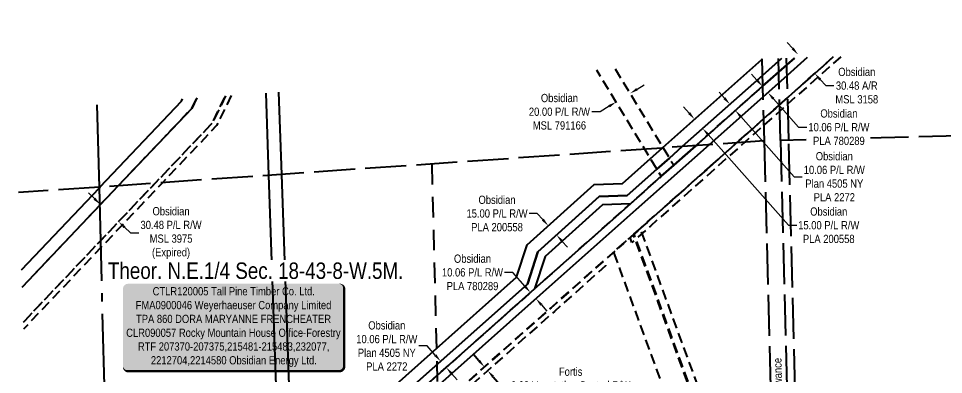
# Model space of a CAD drawing. Extents: x 623641 to 629563, y 5840932 to 5844881.
# Drawn here: x 624877 to 626005, y 5841696 to 5842130 of the extents above; entities that cross this region are included whole.
import ezdxf
from ezdxf.enums import TextEntityAlignment as Align

# ---------------------------------------------------------------- set-up
doc = ezdxf.new("R2010")
doc.units = 0
doc.header["$LTSCALE"] = 5
doc.header["$PDSIZE"] = 0.5
for name, pattern in [('foc-ACCESSROAD', [3.75, 2.5, -1.25]), ('foc-FLOWLINE', [3.75, 2.5, -1.25]), ('foc-LSD', [8, 5, -3]), ('foc-QUARTERLINE', [33, 25, -3, 2, -3]), ('foc-UNSURVEYED', [12.5, 10, -2.5])]:
    doc.linetypes.add(name, pattern=pattern)
doc.layers.get('Defpoints').update_dxf_attribs({"color": 9})
for name, color, linetype in [('C-AR', 13, 'foc-ACCESSROAD'), ('C-RW', 13, 'Continuous'), ('C-SYMBOL', 7, 'Continuous'), ('C-WS', 13, 'foc-ACCESSROAD'), ('F-EZE', 190, 'foc-FLOWLINE'), ('L-QSEC', 8, 'foc-QUARTERLINE'), ('L-ROAD-T', 7, 'Continuous'), ('L-SECLBL', 7, 'Continuous'), ('L-SECTION-LSD', 7, 'foc-LSD'), ('L-USEC', 7, 'foc-UNSURVEYED')]:
    doc.layers.add(name, color=color, linetype=linetype)
doc.layers.add('C-RW-T', color=13, linetype='Continuous', lineweight=9)
doc.styles.add('175L', font='ARIALN.TTF', dxfattribs={"height": 20})
doc.styles.add('80', font='ARIALN.TTF', dxfattribs={"height": 10})
doc.styles.add('80CG', font='ARIALN.TTF', dxfattribs={"height": 10})
doc.styles.add('80L', font='ARIALN.TTF', dxfattribs={"height": 10})
doc.dimstyles.new('Compass 5 000', dxfattribs={"dimscale": 5, "dimtxt": 9, "dimasz": 2, "dimexe": 0.2, "dimexo": 0.0625, "dimgap": 0.5, "dimtad": 0, "dimtih": 1, "dimtoh": 1, "dimzin": 0, "dimdsep": 46, "dimtxsty": '80CG', "dimcen": 0.1, "dimse1": 1, "dimse2": 1, "dimclrd": 256, "dimclrt": 256, "dimaunit": 1, "dimadec": 4, "dimazin": 0, "dimtfac": 0.06, "dimtofl": 0, "dimtmove": 0, "dimatfit": 1, "dimfxl": 0.2, "dimtolj": 1, "dimtzin": 0, "dimlwd": -1, "dimarcsym": 0})

# ---------------------------------------------------------------- blocks, each defined once
blk = doc.blocks.new('*D637')
at = {"layer": 'Defpoints', "color": 0, "transparency": 16777216}
for p in [(625495.4, 5841750.4), (625499.4, 5841746), (625448.7, 5841701)]:
    blk.add_point(p, dxfattribs=at)
at = {"layer": 'F-EZE', "transparency": 16777216}
for p, q in [((625438.1, 5841713), (625431.5, 5841720.5)), ((625455.4, 5841693.6), (625464.7, 5841683)), ((625464.7, 5841683), (625474.7, 5841683))]:
    blk.add_line(p, q, dxfattribs=at)
for points in [[(625439.4, 5841714.1), (625436.9, 5841711.9), (625444.8, 5841705.5)], [(625456.6, 5841694.7), (625454.1, 5841692.5), (625448.7, 5841701)]]:
    blk.add_solid(points, dxfattribs=at)
at = {"layer": 'F-EZE', "transparency": 16777216, "insert": (625549.9, 5841683), "char_height": 10, "attachment_point": 5, "style": '80CG'}
blk.add_mtext('\\A1;Fortis\\P6.00 Vegetation Control R/W\\PEZE 880292', dxfattribs=at)
blk = doc.blocks.new('*D606')
at = {"layer": 'C-RW-T', "transparency": 16777216}
for p, q in [((624969.1, 5841910.4), (624961.8, 5841917.3)), ((625005.9, 5841875.5), (625013.2, 5841868.6)), ((625013.2, 5841868.6), (625023.2, 5841868.6))]:
    blk.add_line(p, q, dxfattribs=at)
for points in [[(624970.2, 5841911.7), (624967.9, 5841909.2), (624976.3, 5841903.6)], [(625007.1, 5841876.7), (625004.8, 5841874.3), (624998.7, 5841882.3)]]:
    blk.add_solid(points, dxfattribs=at)
at = {"layer": 'Defpoints', "color": 0, "transparency": 16777216}
for p in [(624980.8, 5841908.2), (624998.7, 5841882.3), (625003.1, 5841887)]:
    blk.add_point(p, dxfattribs=at)
at = {"layer": 'C-RW-T', "transparency": 16777216, "insert": (625062.6, 5841868.6), "char_height": 10, "attachment_point": 5, "style": '80CG'}
blk.add_mtext('\\A1;Obsidian\\P30.48 P/L R/W\\PMSL 3975\\P(Expired)', dxfattribs=at)
blk = doc.blocks.new('*D607')
at = {"layer": 'C-RW-T', "transparency": 16777216}
for p, q in [((625630.9, 5842043.7), (625639.4, 5842048.9)), ((625596.7, 5842022.9), (625585.8, 5842016.2)), ((625585.8, 5842016.2), (625575.8, 5842016.2))]:
    blk.add_line(p, q, dxfattribs=at)
for points in [[(625630, 5842045.1), (625631.8, 5842042.3), (625622.4, 5842038.5)], [(625595.9, 5842024.3), (625597.6, 5842021.4), (625605.3, 5842028.1)]]:
    blk.add_solid(points, dxfattribs=at)
at = {"layer": 'Defpoints', "color": 0, "transparency": 16777216}
for p in [(625623.9, 5842035.9), (625605.3, 5842028.1), (625606.9, 5842025.5)]:
    blk.add_point(p, dxfattribs=at)
at = {"layer": 'C-RW-T', "transparency": 16777216, "insert": (625536.2, 5842016.2), "char_height": 10, "attachment_point": 5, "style": '80CG'}
blk.add_mtext('\\A1;Obsidian\\P20.00 P/L R/W\\PMSL 791166', dxfattribs=at)
blk = doc.blocks.new('*D612')
at = {"layer": 'C-RW-T', "transparency": 16777216}
for p, q in [((625479.3, 5841820.6), (625469.3, 5841820.6)), ((625494.3, 5841803.6), (625479.3, 5841820.6)), ((625514.2, 5841781.1), (625520.9, 5841773.6))]:
    blk.add_line(p, q, dxfattribs=at)
for points in [[(625495.5, 5841804.7), (625493, 5841802.5), (625500.9, 5841796.1)], [(625515.5, 5841782.2), (625513, 5841780), (625507.6, 5841788.6)]]:
    blk.add_solid(points, dxfattribs=at)
at = {"layer": 'Defpoints', "color": 0, "transparency": 16777216}
for p in [(625500.9, 5841796.1), (625295.5, 5841613.8), (625302.1, 5841606.3)]:
    blk.add_point(p, dxfattribs=at)
at = {"layer": 'C-RW-T', "transparency": 16777216, "insert": (625430.2, 5841820.6), "char_height": 10, "attachment_point": 5, "style": '80CG'}
blk.add_mtext('\\A1;Obsidian\\P10.06 P/L R/W\\PPLA 780289', dxfattribs=at)
blk = doc.blocks.new('*D628')
at = {"layer": 'C-RW-T', "transparency": 16777216}
for p, q in [((625374.8, 5841731.1), (625364.8, 5841731.1)), ((625384.8, 5841719.9), (625374.8, 5841731.1)), ((625404.7, 5841697.4), (625411.3, 5841689.9))]:
    blk.add_line(p, q, dxfattribs=at)
for points in [[(625386, 5841721), (625383.5, 5841718.8), (625391.4, 5841712.4)], [(625405.9, 5841698.5), (625403.5, 5841696.3), (625398.1, 5841704.9)]]:
    blk.add_solid(points, dxfattribs=at)
at = {"layer": 'Defpoints', "color": 0, "transparency": 16777216}
for p in [(625405.7, 5841725.1), (625391.4, 5841712.4), (625412.3, 5841717.5)]:
    blk.add_point(p, dxfattribs=at)
at = {"layer": 'C-RW-T', "transparency": 16777216, "insert": (625325.7, 5841731.1), "char_height": 10, "attachment_point": 5, "style": '80CG'}
blk.add_mtext('\\A1;Obsidian\\P10.06 P/L R/W\\PPlan 4505 NY\\PPLA 2272', dxfattribs=at)
blk = doc.blocks.new('*D629')
at = {"layer": 'C-RW-T', "transparency": 16777216}
for p, q in [((625509.2, 5841892.3), (625499.2, 5841892.3)), ((625515.9, 5841884.9), (625509.2, 5841892.3)), ((625539.3, 5841858.8), (625546, 5841851.4))]:
    blk.add_line(p, q, dxfattribs=at)
for points in [[(625517.2, 5841886), (625514.7, 5841883.7), (625522.6, 5841877.4)], [(625540.5, 5841859.9), (625538.1, 5841857.7), (625532.6, 5841866.3)]]:
    blk.add_solid(points, dxfattribs=at)
at = {"layer": 'Defpoints', "color": 0, "transparency": 16777216}
for p in [(625522.6, 5841877.4), (625523.1, 5841877.9), (625533.1, 5841866.7)]:
    blk.add_point(p, dxfattribs=at)
at = {"layer": 'C-RW-T', "transparency": 16777216, "insert": (625460.1, 5841892.3), "char_height": 10, "attachment_point": 5, "style": '80CG'}
blk.add_mtext('\\A1;Obsidian\\P15.00 P/L R/W\\PPLA 200558', dxfattribs=at)
blk = doc.blocks.new('*U586')
h = blk.add_hatch(color=255)
edge = h.paths.add_edge_path()
edge.add_line((-129, -54), (129, -54))
edge.add_arc((129, -48), 6, 270, 360)
edge.add_line((135, -48), (135, 46.5))
edge.add_arc((129, 46.5), 6, 0, 90)
edge.add_line((129, 52.5), (-129, 52.5))
edge.add_arc((-129, 46.5), 6, 90, 180)
edge.add_line((-135, 46.5), (-135, -48))
edge.add_arc((-129, -48), 6, 180, 270)
at = {"color": 44, "flags": 128}
blk.add_lwpolyline([(-129, -54, 3, 3, 0), (129, -54, 3, 3, 0.414214), (135, -48, 3, 3, 0), (135, 46.5, 3, 0, 0.414214), (129, 52.5, 0, 0, 0), (-129, 52.5, 0, 0, 0.414214), (-135, 46.5, 0, 0, 0), (-135, -48, 0, 3, 0.414214)], format="xyseb", close=True, dxfattribs=at)
at = {"color": 44, "style": '80'}
blk.add_attdef('ENTER_TEXT_001', (-36, -5), '', height=10, dxfattribs=at)
blk = doc.blocks.new('*D667')
at = {"layer": 'C-RW-T', "transparency": 16777216}
for p, q in [((625694.3, 5842014.6), (625687.7, 5842022.1)), ((625717.6, 5841988.4), (625815.5, 5841878)), ((625815.5, 5841878), (625825.5, 5841878))]:
    blk.add_line(p, q, dxfattribs=at)
for points in [[(625695.6, 5842015.7), (625693.1, 5842013.5), (625701, 5842007.1)], [(625718.8, 5841989.5), (625716.3, 5841987.3), (625710.9, 5841995.9)]]:
    blk.add_solid(points, dxfattribs=at)
at = {"layer": 'Defpoints', "color": 0, "transparency": 16777216}
for p in [(625756.6, 5842056.5), (625766.6, 5842045.3), (625710.9, 5841995.9)]:
    blk.add_point(p, dxfattribs=at)
at = {"layer": 'C-RW-T', "transparency": 16777216, "insert": (625864.6, 5841878), "char_height": 10, "attachment_point": 5, "style": '80CG'}
blk.add_mtext('\\A1;Obsidian\\P15.00 P/L R/W\\PPLA 200558', dxfattribs=at)
blk = doc.blocks.new('*D668')
at = {"layer": 'C-RW-T', "transparency": 16777216}
for p, q in [((625737.4, 5842032.8), (625730.8, 5842040.2)), ((625757.4, 5842010.3), (625822.3, 5841937.1)), ((625822.3, 5841937.1), (625832.3, 5841937.1))]:
    blk.add_line(p, q, dxfattribs=at)
at = {"layer": 'C-RW-T', "linetype": 'Continuous', "transparency": 16777216}
for points in [[(625738.7, 5842033.9), (625736.2, 5842031.6), (625744.1, 5842025.3)], [(625758.6, 5842011.4), (625756.1, 5842009.2), (625750.7, 5842017.8)]]:
    blk.add_solid(points, dxfattribs=at)
at = {"layer": 'Defpoints', "color": 0, "linetype": 'Continuous', "transparency": 16777216}
for p in [(625786.9, 5842063.3), (625793.5, 5842055.7), (625750.7, 5842017.8)]:
    blk.add_point(p, dxfattribs=at)
at = {"layer": 'C-RW-T', "linetype": 'Continuous', "transparency": 16777216, "insert": (625871.4, 5841937.1), "char_height": 10, "attachment_point": 5, "style": '80CG'}
blk.add_mtext('\\A1;Obsidian\\P10.06 P/L R/W\\PPlan 4505 NY\\PPLA 2272', dxfattribs=at)
blk = doc.blocks.new('*D669')
at = {"layer": 'C-RW-T', "transparency": 16777216}
for p, q in [((625777.1, 5842054.6), (625770.5, 5842062)), ((625797.1, 5842032.1), (625827.9, 5841997.4)), ((625827.9, 5841997.4), (625837.9, 5841997.4))]:
    blk.add_line(p, q, dxfattribs=at)
at = {"layer": 'C-RW-T', "linetype": 'Continuous', "transparency": 16777216}
for points in [[(625778.4, 5842055.7), (625775.9, 5842053.5), (625783.8, 5842047.1)], [(625798.3, 5842033.2), (625795.8, 5842031), (625790.5, 5842039.5)]]:
    blk.add_solid(points, dxfattribs=at)
at = {"layer": 'Defpoints', "color": 0, "linetype": 'Continuous', "transparency": 16777216}
for p in [(625876.9, 5842129.7), (625883.6, 5842122.2), (625790.5, 5842039.5)]:
    blk.add_point(p, dxfattribs=at)
at = {"layer": 'C-RW-T', "linetype": 'Continuous', "transparency": 16777216, "insert": (625877, 5841997.4), "char_height": 10, "attachment_point": 5, "style": '80CG', "bg_fill": 3, "box_fill_scale": 1.1, "bg_fill_color": 256, "bg_fill_true_color": 13158600, "bg_fill_transparency": 0}
blk.add_mtext('\\A1;Obsidian\\P10.06 P/L R/W\\PPLA 780289', dxfattribs=at)
blk = doc.blocks.new('*D670')
at = {"layer": 'C-RW-T', "transparency": 16777216}
for p, q in [((625820.7, 5842093.2), (625814.1, 5842100.7)), ((625854.2, 5842055.4), (625860.9, 5842048)), ((625860.9, 5842048), (625870.9, 5842048))]:
    blk.add_line(p, q, dxfattribs=at)
at = {"layer": 'C-RW-T', "linetype": 'Continuous', "transparency": 16777216}
for points in [[(625821.9, 5842094.3), (625819.5, 5842092.1), (625827.3, 5842085.7)], [(625855.5, 5842056.5), (625853, 5842054.3), (625847.6, 5842062.9)]]:
    blk.add_solid(points, dxfattribs=at)
at = {"layer": 'Defpoints', "color": 0, "linetype": 'Continuous', "transparency": 16777216}
for p in [(625828.4, 5842086.7), (625847.6, 5842062.9), (625848.6, 5842063.9)]:
    blk.add_point(p, dxfattribs=at)
at = {"layer": 'C-RW-T', "linetype": 'Continuous', "transparency": 16777216, "insert": (625898.8, 5842048), "char_height": 10, "attachment_point": 5, "style": '80CG'}
blk.add_mtext('\\A1;Obsidian\\P30.48 A/R\\PMSL 3158', dxfattribs=at)

msp = doc.modelspace()

# ---------------------------------------------------------------- linework, layer by layer
at = {"layer": 'C-AR', "flags": 128}
msp.add_lwpolyline([(625729.88, 5841497.981), (625602.488, 5841845.468), (625626.976, 5841867.194), (625757.759, 5841510.453), (625844.151, 5841348.444), (625860.476, 5841308.381), (625896.65, 5841178.944), (625919.793, 5841096.131)], dxfattribs=at)
at = {"layer": 'C-RW', "flags": 128}
for points in [[(625838.391, 5842082.082), (625813.833, 5842060.295), (625784.336, 5842034.124), (625718.879, 5841976.047), (625629.524, 5841896.773), (625512.468, 5841792.917), (625334.714, 5841635.211), (625235.9, 5841547.541), (625221.33, 5841534.614), (625220.877, 5841547.667), (625235.447, 5841560.594), (625328.034, 5841642.739), (625505.788, 5841800.445), (625622.845, 5841904.3), (625660.393, 5841937.614), (625675.604, 5841951.109), (625702.426, 5841974.907), (625783.995, 5842047.276), (625813.493, 5842073.447), (625822.758, 5842081.667)], [(625315.141, 5841664.806), (625484.043, 5841814.661), (625496.868, 5841854.304), (625578.641, 5841927.77), (625612.94, 5841929.02), (625647.138, 5841959.36), (625661.468, 5841972.067), (625662.351, 5841972.855), (625783.149, 5842080.002), (625783.861, 5842080.633)], [(625322.862, 5841651.592), (625497.064, 5841806.149), (625509.904, 5841845.84), (625584.625, 5841912.969), (625618.87, 5841914.216), (625655.076, 5841946.339), (625670.287, 5841959.834), (625685.994, 5841973.767), (625783.656, 5842060.414), (625807.14, 5842081.252)], [(625807.14, 5842081.252), (625783.656, 5842060.417), (625685.995, 5841973.767), (625670.287, 5841959.834), (625655.076, 5841946.339), (625618.87, 5841914.217), (625584.625, 5841912.969), (625509.904, 5841845.84), (625497.064, 5841806.149), (625322.862, 5841651.592)], [(625822.758, 5842081.667), (625813.493, 5842073.447), (625783.996, 5842047.275), (625702.426, 5841974.907), (625675.604, 5841951.109), (625660.393, 5841937.614), (625622.845, 5841904.3), (625588.632, 5841903.053), (625518.638, 5841840.169), (625505.788, 5841800.445), (625328.034, 5841642.739)], [(625193.731, 5842039.887), (625197.2, 5841939.909), (625209.729, 5841578.744), (625210.168, 5841566.069), (625211.108, 5841539), (625211.561, 5841525.948), (625212.48, 5841499.446), (625215.7, 5841406.639), (625200.457, 5841406.217), (625197.678, 5841486.314), (625196.759, 5841512.814), (625196.306, 5841525.867), (625195.336, 5841553.83), (625194.896, 5841566.504), (625181.978, 5841938.855), (625178.51, 5842038.833)], [(624880.1, 5841823.608), (624975.232, 5841923.737), (624976.057, 5841924.606), (625075.273, 5842029.035), (625076.61, 5842031.776)], [(625093.876, 5842032.971), (625087.737, 5842020.382), (624998.194, 5841926.137), (624975.776, 5841902.539), (624880.888, 5841802.607)]]:
    msp.add_lwpolyline(points, dxfattribs=at)
at = {"layer": 'C-WS', "flags": 128}
for points in [[(624901.09, 5841263.948), (624990.146, 5841342.959), (625029.632, 5841377.992), (625040.849, 5841387.943), (625065.049, 5841409.415), (625076.308, 5841419.404), (625087.938, 5841429.723), (625091.65, 5841433.016), (625099.206, 5841439.719), (625103.713, 5841443.718), (625116.613, 5841455.163), (625124.14, 5841461.841), (625196.306, 5841525.867), (625211.108, 5841539), (625220.877, 5841547.667), (625328.034, 5841642.739), (625505.788, 5841800.445), (625622.845, 5841904.3), (625660.393, 5841937.614), (625675.604, 5841951.109), (625702.426, 5841974.907), (625783.995, 5842047.275), (625813.493, 5842073.447), (625822.758, 5842081.667)], [(625870.131, 5842082.926), (625814.524, 5842033.59), (625785.026, 5842007.419), (625752.276, 5841978.362), (625643.085, 5841881.487), (625622.373, 5841863.11), (625614.822, 5841856.411), (625614.331, 5841855.976), (625590.31, 5841834.663), (625526.03, 5841777.632), (625222.25, 5841508.114), (625212.48, 5841499.446), (625197.678, 5841486.314), (625145.26, 5841439.808), (625137.733, 5841433.13), (625121.396, 5841418.635), (625098.5, 5841398.321), (625087.24, 5841388.332), (625049.899, 5841355.202), (624991.17, 5841303.097), (624902.57, 5841224.491)], [(625604.18, 5842068.314), (625662.776, 5841972.159), (625670.287, 5841959.834), (625675.604, 5841951.109), (625660.393, 5841937.614), (625655.076, 5841946.339), (625640.286, 5841970.6), (625581.692, 5842066.757)], [(625128.993, 5842035.404), (625113.088, 5842002.786), (625043.227, 5841929.253), (624976.883, 5841859.426), (624882.484, 5841760.068)], [(624880.889, 5841802.583), (624975.776, 5841902.539), (624998.194, 5841926.138), (625087.737, 5842020.382), (625093.876, 5842032.971)]]:
    msp.add_lwpolyline(points, dxfattribs=at)
at = {"layer": 'F-EZE', "flags": 128}
for points in [[(625879.456, 5842083.174), (625814.727, 5842025.745), (625785.229, 5841999.574), (625762.09, 5841979.043), (625647.07, 5841876.996), (625624.593, 5841857.054), (625622.373, 5841863.11), (625643.085, 5841881.487), (625752.276, 5841978.362), (625785.026, 5842007.42), (625814.524, 5842033.591), (625870.13, 5842082.926)], [(624882.484, 5841760.068), (624976.883, 5841859.426), (625043.227, 5841929.253), (625113.088, 5842002.786), (625128.993, 5842035.404)], [(625135.905, 5842035.882), (625118.078, 5841999.322), (625052.092, 5841929.867), (624977.101, 5841850.94), (624882.798, 5841751.683)]]:
    msp.add_lwpolyline(points, dxfattribs=at)
for points in [[(625840.562, 5841359.616), (625831.427, 5841359.371), (625819.716, 5841359.076), (625813.42, 5841390.157), (625808.203, 5841415.978), (625768.457, 5841479.319), (625626.485, 5841866.759), (625626.976, 5841867.194), (625634.527, 5841873.894), (625636.746, 5841867.837), (625760.91, 5841528.998), (625811.933, 5841447.686), (625826.468, 5841424.522), (625832.724, 5841395.727), (625840.562, 5841359.616)], [(625237.089, 5841513.252), (625222.52, 5841500.327), (625222.25, 5841508.114), (625236.819, 5841521.039), (625526.03, 5841777.632), (625590.31, 5841834.663), (625592.53, 5841828.607), (625530.014, 5841773.141), (625237.089, 5841513.252)]]:
    msp.add_lwpolyline(points, close=True, dxfattribs=at)
at = {"layer": 'L-QSEC'}
for p, q in [((624975.211, 5841924.548), (624972.642, 5842024.575)), ((624995.091, 5841150.397), (624975.211, 5841924.548))]:
    msp.add_line(p, q, dxfattribs=at)
at = {"layer": 'L-SECTION-LSD'}
msp.add_line((625380.464, 5841952.615), (625401.186, 5841148.484), dxfattribs=at)
at = {"layer": 'L-USEC'}
for p, q in [((625783.134, 5842080.614), (625785.718, 5841980.682)), ((625805.82, 5841981.215), (625803.236, 5842081.148)), ((625815.872, 5841981.482), (625813.288, 5842081.415)), ((626211.908, 5841992.007), (625805.82, 5841981.215)), ((625785.718, 5841980.682), (624975.211, 5841924.548)), ((625785.718, 5841980.682), (625806.511, 5841176.553)), ((625805.821, 5841981.202), (625826.614, 5841177.072)), ((625836.665, 5841177.354), (625815.872, 5841981.482))]:
    msp.add_line(p, q, dxfattribs=at)
msp.add_lwpolyline([(624975.211, 5841924.548), (624876.571, 5841917.716)], dxfattribs=at)

# ---------------------------------------------------------------- texts
at = {"layer": 'L-ROAD-T', "style": '80L'}
msp.add_text('Theoretic Government Road Allowance', height=9.99645, rotation=91.481228, dxfattribs=at).set_placement((625804.509, 5841616.568), align=Align.MIDDLE_CENTER)

# ---------------------------------------------------------------- dimensions: what is measured, and where the dimension line sits
at = {"layer": 'C-RW-T'}
for base, p1, p2, angle, text, picture, middle in [((625605.266, 5842028.07), (625623.95, 5842035.871), (625606.858, 5842025.457), 211.356178, 'Obsidian\\P20.00 P/L R/W\\PMSL 791166', '*D607', (625536.211, 5842016.178)), ((625710.922, 5841995.884), (625756.613, 5842056.464), (625766.562, 5842045.251), 311.581239, 'Obsidian\\P15.00 P/L R/W\\PPLA 200558', '*D667', (625864.626, 5841877.972))]:
    dim = msp.add_linear_dim(base=base, p1=p1, p2=p2, angle=angle, text=text, dimstyle='Compass 5 000', dxfattribs=at)
    dim.commit()
    dim.dimension.update_dxf_attribs({"geometry": picture, "text_midpoint": middle, "dimtype": 161})
at = {"layer": 'C-RW-T', "color": 5, "linetype": 'Continuous'}
dim = msp.add_linear_dim(base=(625750.726, 5842017.754), p1=(625786.861, 5842063.258), p2=(625793.534, 5842055.738), angle=311.582577, text='Obsidian\\P10.06 P/L R/W\\PPlan 4505 NY\\PPLA 2272', dimstyle='Compass 5 000', dxfattribs=at)
dim.commit()
dim.dimension.update_dxf_attribs({"geometry": '*D668', "text_midpoint": (625871.419, 5841937.052), "dimtype": 161})
at = {"layer": 'C-RW-T', "color": 5}
dim = msp.add_aligned_dim(p1=(625533.11, 5841866.688), p2=(625523.079, 5841877.853), distance=0.653, text='Obsidian\\P15.00 P/L R/W\\PPLA 200558', dimstyle='Compass 5 000', dxfattribs=at)
dim.commit()
dim.dimension.update_dxf_attribs({"geometry": '*D629', "text_midpoint": (625460.142, 5841892.294)})
at = {"layer": 'F-EZE', "color": 3}
dim = msp.add_linear_dim(base=(625448.75, 5841701.041), p1=(625495.392, 5841750.45), p2=(625499.376, 5841745.958), angle=311.580058, text='Fortis\\P6.00 Vegetation Control R/W\\PEZE 880292', dimstyle='Compass 5 000', dxfattribs=at)
dim.commit()
dim.dimension.update_dxf_attribs({"geometry": '*D637', "text_midpoint": (625549.885, 5841683.032), "dimtype": 161})

# ---------------------------------------------------------------- next in the draw order: texts
at = {"layer": 'C-SYMBOL', "color": 3, "insert": (625165.744, 5841832.7), "char_height": 19.99291, "width": 360.25421, "attachment_point": 2, "style": '175L', "bg_fill": 3, "box_fill_scale": 1.15, "bg_fill_color": 256, "bg_fill_true_color": 256, "bg_fill_transparency": 0}
msp.add_mtext('Theor. N.E.1/4 Sec. 18-43-8-W.5M.', dxfattribs=at)

# ---------------------------------------------------------------- next in the draw order: dimensions: what is measured, and where the dimension line sits
at = {"layer": 'C-RW-T', "color": 5, "linetype": 'Continuous'}
dim = msp.add_linear_dim(base=(625790.451, 5842039.549), p1=(625876.927, 5842129.727), p2=(625883.606, 5842122.198), angle=311.57986, text='Obsidian\\P10.06 P/L R/W\\PPLA 780289', dimstyle='Compass 5 000', override={"dimtfill": 1}, dxfattribs=at)
dim.commit()
dim.dimension.update_dxf_attribs({"geometry": '*D669', "text_midpoint": (625876.957, 5841997.372), "dimtype": 161})

# ---------------------------------------------------------------- next in the draw order: block references
at = {"layer": 'L-SECLBL', "color": 3}
ref = msp.add_blockref('*U586', (625138.87, 5841754.261), dxfattribs=dict(at, xscale=0.9992909657269748, yscale=0.9992909657269748, zscale=0.9992909657269748))
ref.add_attrib('ENTER_TEXT_001', 'CTLR120005 Tall Pine Timber Co. Ltd.', (625040.148, 5841792.656), dxfattribs={"layer": '0', "color": 44, "height": 9.99291, "style": '80'})
ref.add_attrib('ENTER_TEXT_002', 'FMA0900046 Weyerhaeuser Company Limited', (625019.501, 5841775.824), dxfattribs={"layer": '0', "color": 44, "height": 9.99291, "style": '80'})
ref.add_attrib('ENTER_TEXT_003', 'TPA 860 DORA MARYANNE FRENCHEATER', (625019.879, 5841758.992), dxfattribs={"layer": '0', "color": 44, "height": 9.99291, "style": '80'})
ref.add_attrib('ENTER_TEXT_004', 'CLR090057 Rocky Mountain House Office-Forestry', (625007.892, 5841742.16), dxfattribs={"layer": '0', "color": 44, "height": 9.99291, "style": '80'})
ref.add_attrib('ENTER_TEXT_005', 'RTF 207370-207375,215481-215483,232077,', (625022.132, 5841725.465), dxfattribs={"layer": '0', "color": 44, "height": 9.99291, "style": '80'})
ref.add_attrib('ENTER_TEXT_006', '2212704,2214580 Obsidian Energy Ltd.', (625037.99, 5841708.632), dxfattribs={"layer": '0', "color": 44, "height": 9.99291, "style": '80'})

# ---------------------------------------------------------------- next in the draw order: dimensions: what is measured, and where the dimension line sits
at = {"layer": 'C-RW-T', "color": 5, "linetype": 'Continuous'}
dim = msp.add_linear_dim(base=(625847.58, 5842062.918), p1=(625828.407, 5842086.679), p2=(625848.648, 5842063.866), angle=311.579856, text='Obsidian\\P30.48 A/R\\PMSL 3158', dimstyle='Compass 5 000', dxfattribs=at)
dim.commit()
dim.dimension.update_dxf_attribs({"geometry": '*D670', "text_midpoint": (625898.779, 5842047.957), "dimtype": 161})
at = {"layer": 'C-RW-T'}
dim = msp.add_aligned_dim(p1=(624980.759, 5841908.206), p2=(625003.08, 5841886.998), distance=-6.413, text='Obsidian\\P30.48 P/L R/W\\PMSL 3975\\P(Expired)', dimstyle='Compass 5 000', dxfattribs=at)
dim.commit()
dim.dimension.update_dxf_attribs({"geometry": '*D606', "text_midpoint": (625062.633, 5841868.573)})
dim = msp.add_linear_dim(base=(625500.92, 5841796.128), p1=(625302.14, 5841606.311), p2=(625295.461, 5841613.839), angle=131.580164, text='Obsidian\\P10.06 P/L R/W\\PPLA 780289', dimstyle='Compass 5 000', dxfattribs=at)
dim.commit()
dim.dimension.update_dxf_attribs({"geometry": '*D612', "text_midpoint": (625430.165, 5841820.552), "dimtype": 161})
at = {"layer": 'C-RW-T', "color": 5}
dim = msp.add_linear_dim(base=(625391.392, 5841712.393), p1=(625412.336, 5841717.533), p2=(625405.663, 5841725.055), angle=131.580242, text='Obsidian\\P10.06 P/L R/W\\PPlan 4505 NY\\PPLA 2272', dimstyle='Compass 5 000', dxfattribs=at)
dim.commit()
dim.dimension.update_dxf_attribs({"geometry": '*D628', "text_midpoint": (625325.748, 5841731.055), "dimtype": 161})

doc.saveas('drawing.dxf')
